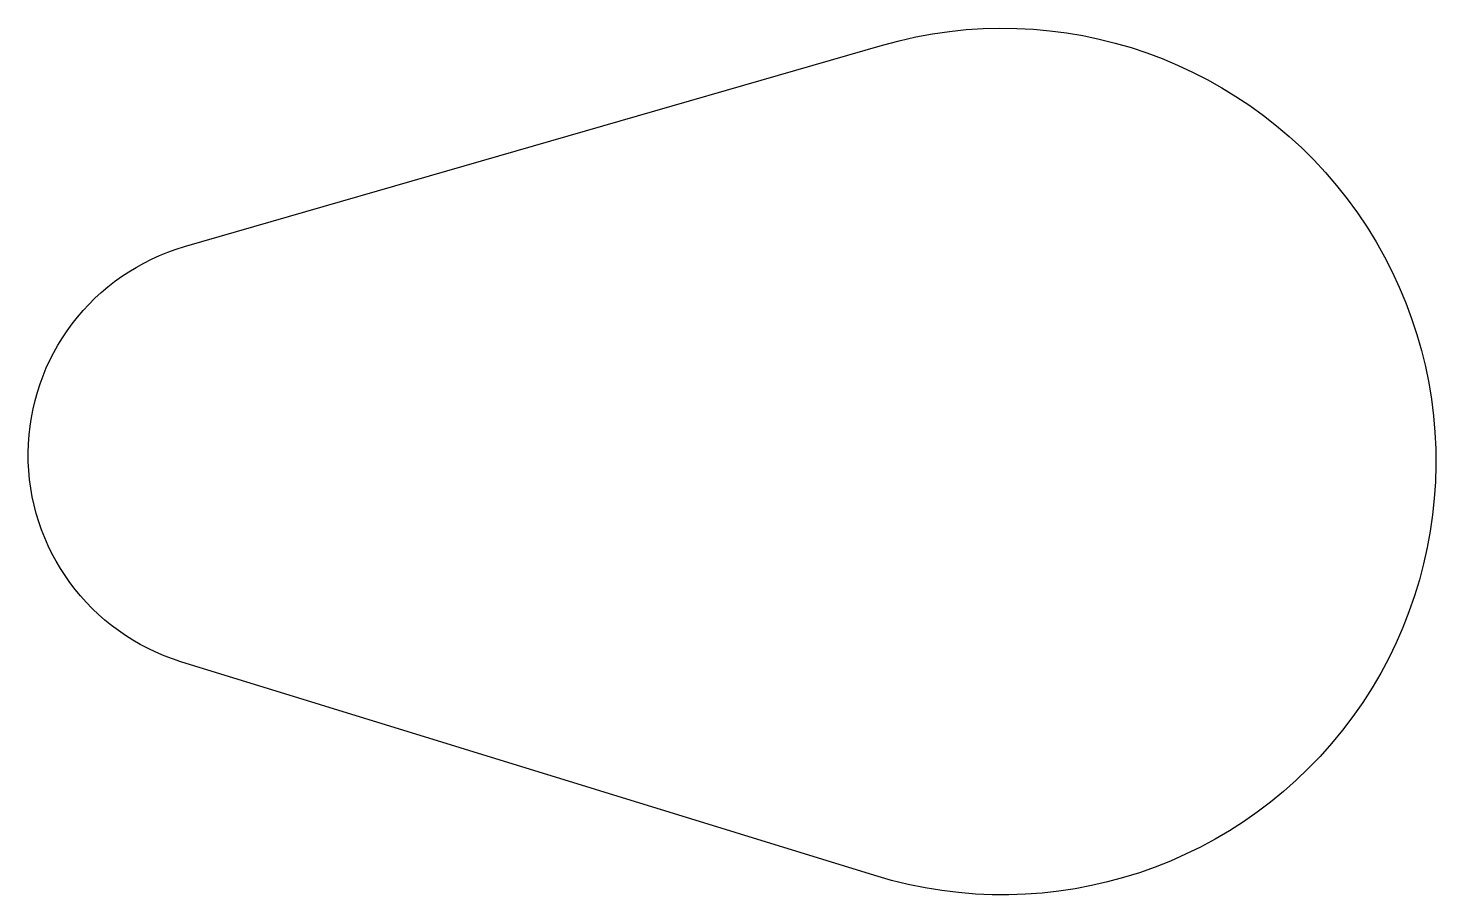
# Model space of a CAD drawing. Extents: x 20 to 85, y 29.7 to 69.7.
import ezdxf

# ---------------------------------------------------------------- set-up
doc = ezdxf.new("R2010")
doc.units = 0
doc.layers.get('0').update_dxf_attribs({"linetype": 'CONTINUOUS'})

msp = doc.modelspace()

# ---------------------------------------------------------------- linework, layer by layer
msp.add_lwpolyline([(27.226, 59.608), (59.449, 68.912, -1.342032), (59.107, 30.565), (27.055, 40.444, -0.745139), (27.226, 59.608)], format="xyb")

doc.saveas('drawing.dxf')
